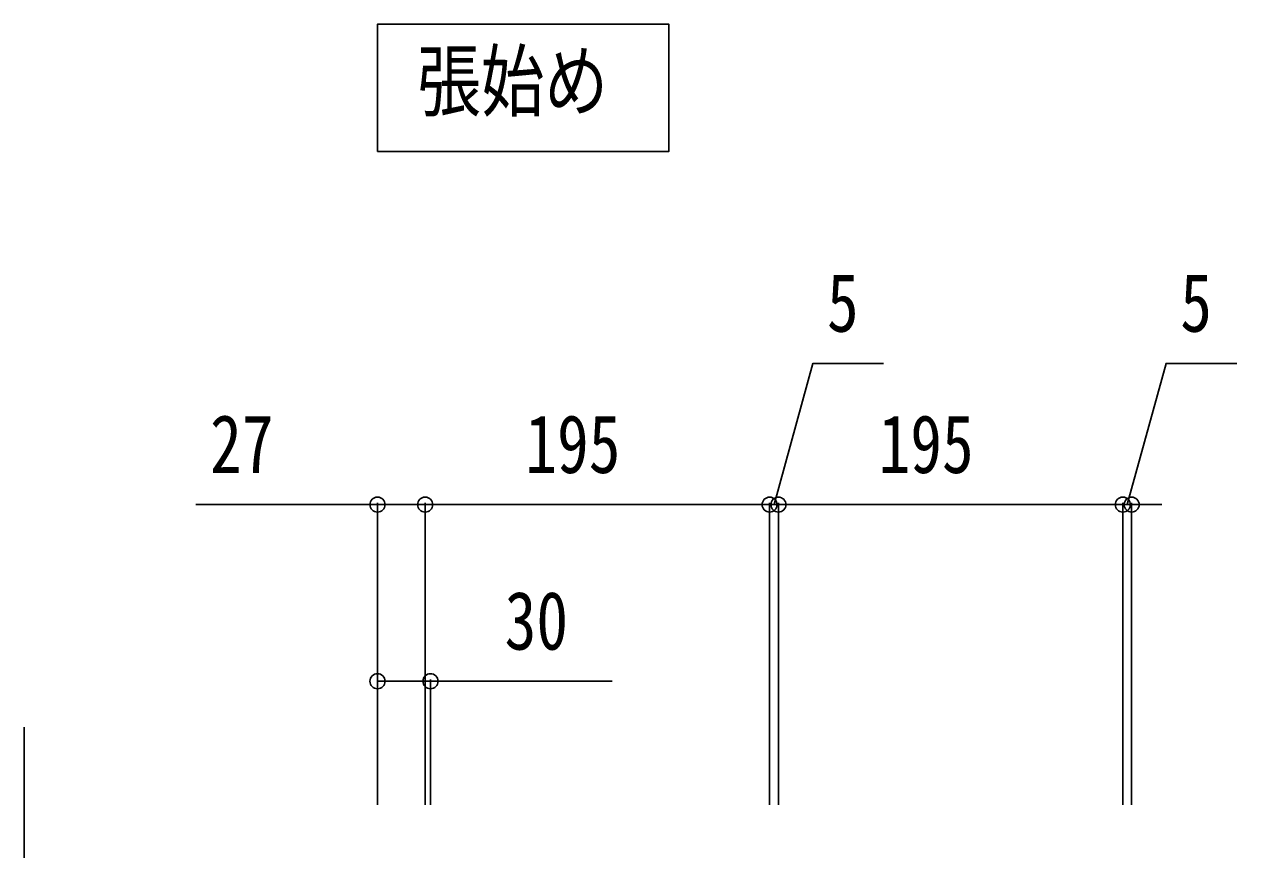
# Model space of a CAD drawing. Units: millimetres, scale not verified. Extents: x -4205 to 4205, y -2970 to 2970.
# Drawn here: x -3205 to -2518, y -564 to -96 of the extents above; entities that cross this region are included whole.
import ezdxf
from ezdxf.enums import TextEntityAlignment as Align

# ---------------------------------------------------------------- set-up
doc = ezdxf.new("R2010")
doc.units = ezdxf.units.MM
doc.header["$LTSCALE"] = 20
doc.layers.add('0-2_USER1', color=3, linetype='Continuous')
doc.layers.add('0-6_YKK_D', color=6, linetype='Continuous')
doc.styles.add('ＭＳ ゴシック', font='')
doc.styles.get('ＭＳ ゴシック').set_extended_font_data('MS Gothic')

msp = doc.modelspace()

# ---------------------------------------------------------------- linework, layer by layer
at = {"layer": '0-2_USER1'}
msp.add_lwpolyline([(-3005, -168.5), (-3005, -96.5), (-2840, -96.5), (-2840, -168.5)], close=True, dxfattribs=at)
at = {"layer": '0-6_YKK_D'}
for p, q in [((-3005, -538.5), (-3005, -367.5)), ((-2978, -538.5), (-2978, -367.5)), ((-2978, -538.5), (-2978, -367.5)), ((-2978, -368.5), (-2783, -368.5)), ((-2783, -368.5), (-2800, -368.5)), ((-2783, -538.5), (-2783, -367.5)), ((-2783, -538.5), (-2783, -367.5)), ((-2783, -368.5), (-2778, -368.5)), ((-2783, -368.5), (-2778, -368.5)), ((-2778, -538.5), (-2778, -367.5)), ((-2778, -538.5), (-2778, -367.5)), ((-2778, -368.5), (-2583, -368.5)), ((-2778, -368.5), (-2761, -368.5)), ((-2583, -368.5), (-2600, -368.5)), ((-2583, -538.5), (-2583, -367.5)), ((-2583, -538.5), (-2583, -367.5)), ((-2583, -368.5), (-2578, -368.5)), ((-2583, -368.5), (-2578, -368.5)), ((-2578, -538.5), (-2578, -367.5)), ((-2578, -368.5), (-2561, -368.5)), ((-3005, -538.5), (-3005, -467.5)), ((-2975, -538.5), (-2975, -467.5)), ((-3205, -568.5), (-3205, -494.5))]:
    msp.add_line(p, q, dxfattribs=at)
for points in [[(-2780.5, -368.5), (-2758.5, -288.5), (-2718.5, -288.5)], [(-2580.5, -368.5), (-2558.5, -288.5), (-2518.5, -288.5)], [(-2978, -368.5), (-3005, -368.5), (-3107.8, -368.5)], [(-3005, -468.5), (-2975, -468.5), (-2872.2, -468.5)]]:
    msp.add_lwpolyline(points, dxfattribs=at)
for centre in [(-3005, -368.5), (-2978, -368.5), (-2978, -368.5), (-2783, -368.5), (-2783, -368.5), (-2778, -368.5), (-2778, -368.5), (-2583, -368.5), (-2583, -368.5), (-2578, -368.5), (-3005, -468.5), (-2975, -468.5)]:
    msp.add_circle(centre, 4.25, dxfattribs=at)

# ---------------------------------------------------------------- texts
at = {"layer": '0-2_USER1', "style": 'ＭＳ ゴシック', "width": 0.8}
msp.add_text('張始め', height=32.99, dxfattribs=at).set_placement((-2982.5, -155), align=Align.BOTTOM_LEFT)
at = {"layer": '0-6_YKK_D', "style": 'ＭＳ ゴシック', "width": 0.8}
for s, p in [('5', (-2750.5, -280.5)), ('5', (-2550.5, -280.5)), ('27', (-3099.8, -360.5)), ('195', (-2921.3, -360.5)), ('195', (-2721.3, -360.5)), ('30', (-2933, -460.5))]:
    msp.add_text(s, height=32.99, dxfattribs=at).set_placement(p, align=Align.BOTTOM_LEFT)

doc.saveas('drawing.dxf')
